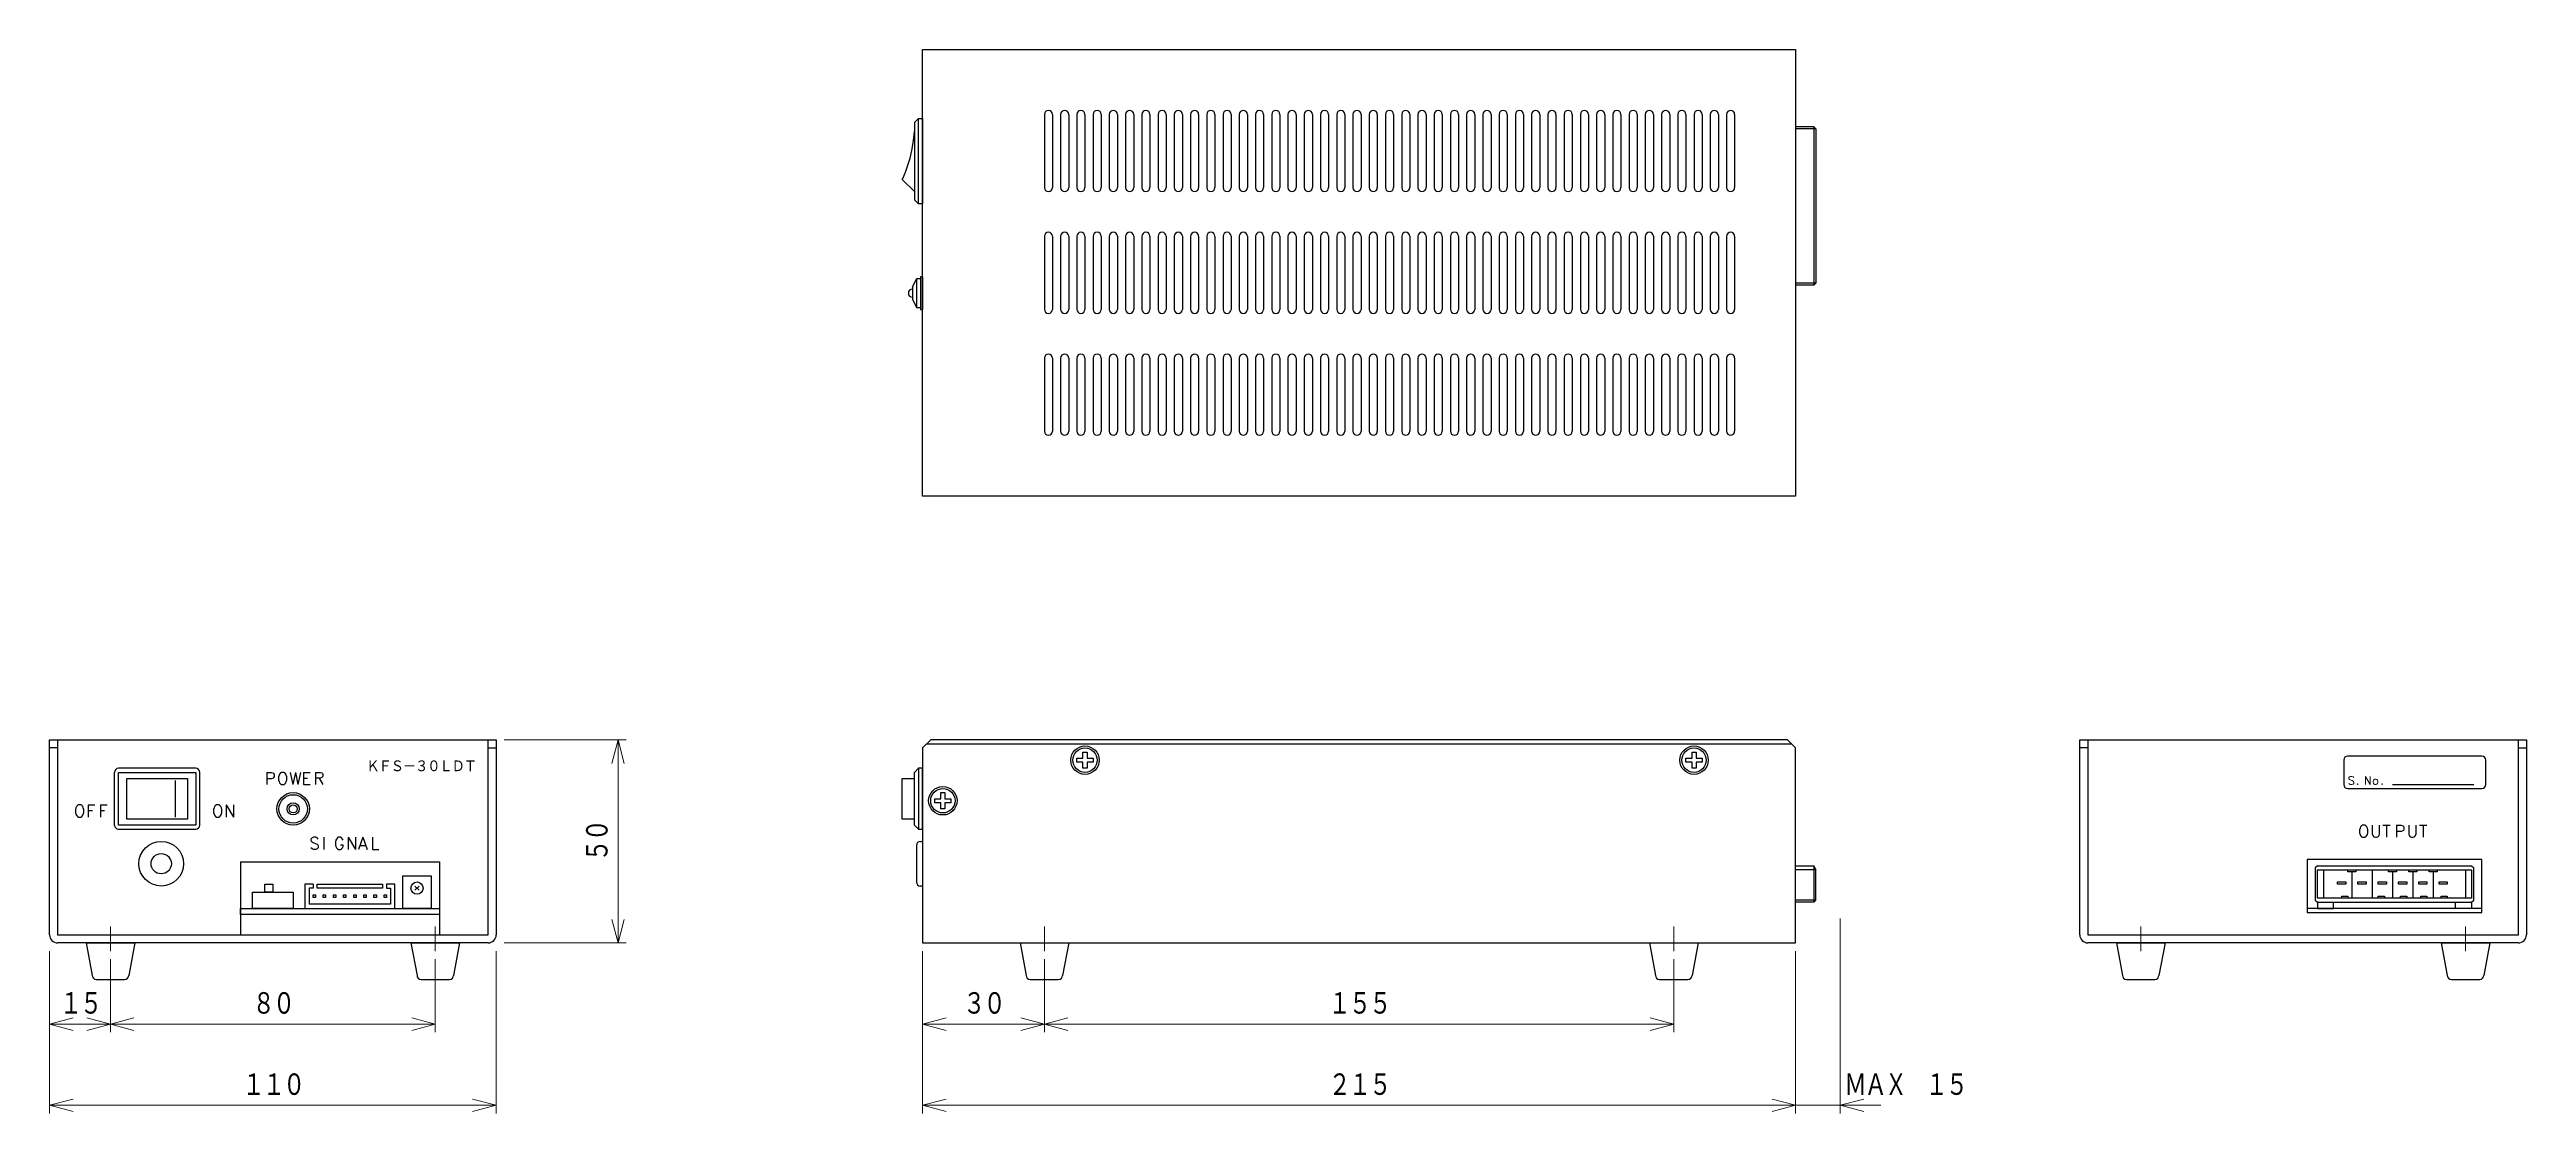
# Model space of a CAD drawing. Header units: millimetres. Extents: x 260 to 870, y 177 to 439.
import ezdxf

# ---------------------------------------------------------------- set-up
doc = ezdxf.new("R2010")
doc.units = ezdxf.units.MM
doc.layers.get('0').update_dxf_attribs({"lineweight": 30})
doc.layers.add('寸法', color=7, linetype='Continuous', lineweight=15)
doc.styles.add('BIGFONT', font='txt.shx', dxfattribs={"bigfont": 'bigfont'})
doc.styles.get("Standard").update_dxf_attribs({"font": 'txt', "bigfont": 'extfont2.shx'})

# ---------------------------------------------------------------- blocks, each defined once
blk = doc.blocks.new('A$C51D9303C')
for p, q in [((215, 222), (430, 222)), ((215, 220), (215, 222)), ((215, 114), (215, 220)), ((430, 222), (430, 220)), ((430, 220), (430, 114)), ((213, 204), (214, 205)), ((213, 204), (213, 185)), ((214, 184), (214, 205)), ((214, 205), (215, 205)), ((215, 205), (215, 184)), ((245, 206), (245, 188)), ((247, 206), (247, 188)), ((249, 206), (249, 188)), ((251, 206), (251, 188)), ((253, 206), (253, 188)), ((255, 206), (255, 188)), ((257, 206), (257, 188)), ((259, 206), (259, 188)), ((261, 206), (261, 188)), ((263, 206), (263, 188)), ((265, 206), (265, 188)), ((267, 206), (267, 188)), ((269, 206), (269, 188)), ((271, 206), (271, 188)), ((273, 206), (273, 188)), ((275, 206), (275, 188)), ((277, 206), (277, 188)), ((279, 206), (279, 188)), ((281, 206), (281, 188)), ((283, 206), (283, 188)), ((285, 206), (285, 188)), ((287, 206), (287, 188)), ((289, 206), (289, 188)), ((291, 206), (291, 188)), ((293, 206), (293, 188)), ((295, 206), (295, 188)), ((297, 206), (297, 188)), ((299, 206), (299, 188)), ((301, 206), (301, 188)), ((303, 206), (303, 188)), ((305, 206), (305, 188)), ((307, 206), (307, 188)), ((309, 206), (309, 188)), ((311, 206), (311, 188)), ((313, 206), (313, 188)), ((315, 206), (315, 188)), ((317, 206), (317, 188)), ((319, 206), (319, 188)), ((321, 206), (321, 188)), ((323, 206), (323, 188)), ((325, 206), (325, 188)), ((327, 206), (327, 188)), ((329, 206), (329, 188)), ((331, 206), (331, 188)), ((333, 206), (333, 188)), ((335, 206), (335, 188)), ((337, 206), (337, 188)), ((339, 206), (339, 188)), ((341, 206), (341, 188)), ((343, 206), (343, 188)), ((345, 206), (345, 188)), ((347, 206), (347, 188)), ((349, 206), (349, 188)), ((351, 206), (351, 188)), ((353, 206), (353, 188)), ((355, 206), (355, 188)), ((357, 206), (357, 188)), ((359, 206), (359, 188)), ((361, 206), (361, 188)), ((363, 206), (363, 188)), ((365, 206), (365, 188)), ((367, 206), (367, 188)), ((369, 206), (369, 188)), ((371, 206), (371, 188)), ((373, 206), (373, 188)), ((375, 206), (375, 188)), ((377, 206), (377, 188)), ((379, 206), (379, 188)), ((381, 206), (381, 188)), ((383, 206), (383, 188)), ((385, 206), (385, 188)), ((387, 206), (387, 188)), ((389, 206), (389, 188)), ((391, 206), (391, 188)), ((393, 206), (393, 188)), ((395, 206), (395, 188)), ((397, 206), (397, 188)), ((399, 206), (399, 188)), ((401, 206), (401, 188)), ((403, 206), (403, 188)), ((405, 206), (405, 188)), ((407, 206), (407, 188)), ((409, 206), (409, 188)), ((411, 206), (411, 188)), ((413, 206), (413, 188)), ((415, 206), (415, 188)), ((434.5, 203), (430, 203)), ((435, 202.5), (430, 202.5)), ((434.5, 203), (434.5, 164)), ((435, 202.5), (434.5, 203)), ((435, 202.5), (435, 164.5)), ((213, 187), (210, 190)), ((213, 185), (214, 184)), ((215, 184), (214, 184)), ((245, 176), (245, 158)), ((247, 176), (247, 158)), ((249, 176), (249, 158)), ((251, 176), (251, 158)), ((253, 176), (253, 158)), ((255, 176), (255, 158)), ((257, 176), (257, 158)), ((259, 176), (259, 158)), ((261, 176), (261, 158)), ((263, 176), (263, 158)), ((265, 176), (265, 158)), ((267, 176), (267, 158)), ((269, 176), (269, 158)), ((271, 176), (271, 158)), ((273, 176), (273, 158)), ((275, 176), (275, 158)), ((277, 176), (277, 158)), ((279, 176), (279, 158)), ((281, 176), (281, 158)), ((283, 176), (283, 158)), ((285, 176), (285, 158)), ((287, 176), (287, 158)), ((289, 176), (289, 158)), ((291, 176), (291, 158)), ((293, 176), (293, 158)), ((295, 176), (295, 158)), ((297, 176), (297, 158)), ((299, 176), (299, 158)), ((301, 176), (301, 158)), ((303, 176), (303, 158)), ((305, 176), (305, 158)), ((307, 176), (307, 158)), ((309, 176), (309, 158)), ((311, 176), (311, 158)), ((313, 176), (313, 158)), ((315, 176), (315, 158)), ((317, 176), (317, 158)), ((319, 176), (319, 158)), ((321, 176), (321, 158)), ((323, 176), (323, 158)), ((325, 176), (325, 158)), ((327, 176), (327, 158)), ((329, 176), (329, 158)), ((331, 176), (331, 158)), ((333, 176), (333, 158)), ((335, 176), (335, 158)), ((337, 176), (337, 158)), ((339, 176), (339, 158)), ((341, 176), (341, 158)), ((343, 176), (343, 158)), ((345, 176), (345, 158)), ((347, 176), (347, 158)), ((349, 176), (349, 158)), ((351, 176), (351, 158)), ((353, 176), (353, 158)), ((355, 176), (355, 158)), ((357, 176), (357, 158)), ((359, 176), (359, 158)), ((361, 176), (361, 158)), ((363, 176), (363, 158)), ((365, 176), (365, 158)), ((367, 176), (367, 158)), ((369, 176), (369, 158)), ((371, 176), (371, 158)), ((373, 176), (373, 158)), ((375, 176), (375, 158)), ((377, 176), (377, 158)), ((379, 176), (379, 158)), ((381, 176), (381, 158)), ((383, 176), (383, 158)), ((385, 176), (385, 158)), ((387, 176), (387, 158)), ((389, 176), (389, 158)), ((391, 176), (391, 158)), ((393, 176), (393, 158)), ((395, 176), (395, 158)), ((397, 176), (397, 158)), ((399, 176), (399, 158)), ((401, 176), (401, 158)), ((403, 176), (403, 158)), ((405, 176), (405, 158)), ((407, 176), (407, 158)), ((409, 176), (409, 158)), ((411, 176), (411, 158)), ((413, 176), (413, 158)), ((415, 176), (415, 158)), ((212.5, 163.5), (213.5, 165.5)), ((214.5, 165.5), (213.5, 165.5)), ((213.5, 165.5), (213.5, 158.5)), ((215, 166), (214.5, 166)), ((214.5, 166), (214.5, 158)), ((215, 166), (215, 158)), ((212.5, 163.5), (212.5, 160.5)), ((212.5, 160.5), (213.5, 158.5)), ((435, 164.5), (430, 164.5)), ((434.5, 164), (430, 164)), ((434.5, 164), (435, 164.5)), ((213.5, 158.5), (214.5, 158.5)), ((214.5, 158), (215, 158)), ((245, 146), (245, 128)), ((247, 146), (247, 128)), ((249, 146), (249, 128)), ((251, 146), (251, 128)), ((253, 146), (253, 128)), ((255, 146), (255, 128)), ((257, 146), (257, 128)), ((259, 146), (259, 128)), ((261, 146), (261, 128)), ((263, 146), (263, 128)), ((265, 146), (265, 128)), ((267, 146), (267, 128)), ((269, 146), (269, 128)), ((271, 146), (271, 128)), ((273, 146), (273, 128)), ((275, 146), (275, 128)), ((277, 146), (277, 128)), ((279, 146), (279, 128)), ((281, 146), (281, 128)), ((283, 146), (283, 128)), ((285, 146), (285, 128)), ((287, 146), (287, 128)), ((289, 146), (289, 128)), ((291, 146), (291, 128)), ((293, 146), (293, 128)), ((295, 146), (295, 128)), ((297, 146), (297, 128)), ((299, 146), (299, 128)), ((301, 146), (301, 128)), ((303, 146), (303, 128)), ((305, 146), (305, 128)), ((307, 146), (307, 128)), ((309, 146), (309, 128)), ((311, 146), (311, 128)), ((313, 146), (313, 128)), ((315, 146), (315, 128)), ((317, 146), (317, 128)), ((319, 146), (319, 128)), ((321, 146), (321, 128)), ((323, 146), (323, 128)), ((325, 146), (325, 128)), ((327, 146), (327, 128)), ((329, 146), (329, 128)), ((331, 146), (331, 128)), ((333, 146), (333, 128)), ((335, 146), (335, 128)), ((337, 146), (337, 128)), ((339, 146), (339, 128)), ((341, 146), (341, 128)), ((343, 146), (343, 128)), ((345, 146), (345, 128)), ((347, 146), (347, 128)), ((349, 146), (349, 128)), ((351, 146), (351, 128)), ((353, 146), (353, 128)), ((355, 146), (355, 128)), ((357, 146), (357, 128)), ((359, 146), (359, 128)), ((361, 146), (361, 128)), ((363, 146), (363, 128)), ((365, 146), (365, 128)), ((367, 146), (367, 128)), ((369, 146), (369, 128)), ((371, 146), (371, 128)), ((373, 146), (373, 128)), ((375, 146), (375, 128)), ((377, 146), (377, 128)), ((379, 146), (379, 128)), ((381, 146), (381, 128)), ((383, 146), (383, 128)), ((385, 146), (385, 128)), ((387, 146), (387, 128)), ((389, 146), (389, 128)), ((391, 146), (391, 128)), ((393, 146), (393, 128)), ((395, 146), (395, 128)), ((397, 146), (397, 128)), ((399, 146), (399, 128)), ((401, 146), (401, 128)), ((403, 146), (403, 128)), ((405, 146), (405, 128)), ((407, 146), (407, 128)), ((409, 146), (409, 128)), ((411, 146), (411, 128)), ((413, 146), (413, 128)), ((415, 146), (415, 128)), ((215, 112), (215, 114)), ((430, 112), (215, 112)), ((430, 114), (430, 112)), ((0, 4), (0, 52)), ((0, 52), (2, 52)), ((2, 50), (0, 50)), ((2, 52), (2, 4)), ((2, 52), (108, 52)), ((108, 52), (110, 52)), ((108, 4), (108, 52)), ((108, 50), (110, 50)), ((110, 52), (110, 4)), ((217, 52), (215, 50)), ((215, 50), (215, 2)), ((216, 51), (429, 51)), ((428, 52), (217, 52)), ((430, 50), (428, 52)), ((430, 2), (430, 50)), ((500, 4), (500, 52)), ((500, 52), (502, 52)), ((502, 50), (500, 50)), ((502, 52), (502, 4)), ((502, 52), (608, 52)), ((608, 4), (608, 52)), ((608, 52), (610, 52)), ((608, 50), (610, 50)), ((610, 52), (610, 4)), ((16, 31), (16, 44)), ((36, 45), (17, 45)), ((17, 31), (17, 44)), ((17, 44), (36, 44)), ((36, 44), (36, 31)), ((37, 31), (37, 44)), ((213, 44), (214, 45)), ((213, 31), (213, 44)), ((215, 45), (214, 45)), ((214, 45), (214, 30)), ((215, 30), (215, 45)), ((565, 47), (565, 41)), ((599, 48), (566, 48)), ((600, 41), (600, 47)), ((19, 32.5), (19, 42.5)), ((19, 42.5), (34, 42.5)), ((31, 33), (31, 42)), ((34, 42.5), (34, 32.5)), ((210, 32.5), (210, 42.5)), ((210, 42.5), (213, 42.5)), ((566, 40), (599, 40)), ((577, 41), (597, 41)), ((36, 31), (17, 31)), ((34, 32.5), (19, 32.5)), ((213, 32.5), (210, 32.5)), ((214, 30), (213, 31)), ((17, 30), (36, 30)), ((213.5, 26), (213.5, 17)), ((214, 30), (215, 30)), ((214.5, 27), (215, 27)), ((47, 22), (96, 22)), ((47, 22), (47, 4)), ((87, 10.5), (87, 18.5)), ((87, 18.5), (94, 18.5)), ((94, 18.5), (94, 10.5)), ((96, 22), (96, 4)), ((215, 22), (215, 11)), ((430, 21), (434.5, 21)), ((435, 20), (430, 20)), ((434.5, 21), (435, 20)), ((434.5, 21), (434.5, 12)), ((435, 12.5), (435, 20)), ((599, 22.5), (556, 22.5)), ((556, 22.5), (556, 9.5)), ((558.5, 21), (558, 20.5)), ((558, 20.5), (558, 12.5)), ((558.5, 21), (596.5, 21)), ((558.5, 20), (596.5, 20)), ((558.5, 13), (558.5, 20)), ((560, 20), (560, 13)), ((566, 20), (568, 20)), ((566, 19.5), (566, 20)), ((568, 19.5), (566, 19.5)), ((567, 19.5), (567, 13)), ((568, 20), (568, 19.5)), ((572, 20), (572, 13)), ((576, 20), (578, 20)), ((576, 19.5), (576, 20)), ((578, 19.5), (576, 19.5)), ((577, 19.5), (577, 13)), ((578, 20), (578, 19.5)), ((581, 20), (583, 20)), ((581, 19.5), (581, 20)), ((583, 19.5), (581, 19.5)), ((582, 19.5), (582, 13)), ((583, 20), (583, 19.5)), ((586, 20), (588, 20)), ((586, 19.5), (586, 20)), ((588, 19.5), (586, 19.5)), ((587, 19.5), (587, 13)), ((588, 20), (588, 19.5)), ((595, 20), (595, 13)), ((596.5, 21), (597, 20.5)), ((596.5, 20), (596.5, 13)), ((597, 12.5), (597, 20.5)), ((599, 9.5), (599, 22.5)), ((50, 14.5), (60, 14.5)), ((50, 10.5), (50, 14.5)), ((53, 16.5), (55, 16.5)), ((53, 14.5), (53, 16.5)), ((55, 14.5), (53, 14.5)), ((55, 16.5), (55, 14.5)), ((60, 14.5), (60, 10.5)), ((64.9, 16.5), (62.9, 16.5)), ((62.9, 16.5), (62.9, 10.5)), ((64.9, 15.5), (63.9, 15.5)), ((63.9, 15.5), (63.9, 11.5)), ((64.9, 16.5), (64.9, 15.5)), ((64.9, 13.2), (64.9, 13.8)), ((64.9, 13.8), (65.5, 13.8)), ((65.5, 13.2), (64.9, 13.2)), ((65.5, 13.8), (65.5, 13.2)), ((65.9, 15.5), (65.9, 16.5)), ((65.9, 16.5), (82, 16.5)), ((82, 15.5), (65.9, 15.5)), ((67.4, 13.2), (67.4, 13.8)), ((67.4, 13.8), (68, 13.8)), ((68, 13.2), (67.4, 13.2)), ((68, 13.8), (68, 13.2)), ((69.9, 13.2), (69.9, 13.8)), ((69.9, 13.8), (70.5, 13.8)), ((70.5, 13.2), (69.9, 13.2)), ((70.5, 13.8), (70.5, 13.2)), ((72.4, 13.2), (72.4, 13.8)), ((72.4, 13.8), (73, 13.8)), ((73, 13.2), (72.4, 13.2)), ((73, 13.8), (73, 13.2)), ((74.9, 13.2), (74.9, 13.8)), ((74.9, 13.8), (75.5, 13.8)), ((75.5, 13.2), (74.9, 13.2)), ((75.5, 13.8), (75.5, 13.2)), ((77.4, 13.2), (77.4, 13.8)), ((77.4, 13.8), (78, 13.8)), ((78, 13.2), (77.4, 13.2)), ((78, 13.8), (78, 13.2)), ((79.9, 13.2), (79.9, 13.8)), ((79.9, 13.8), (80.5, 13.8)), ((80.5, 13.2), (79.9, 13.2)), ((80.5, 13.8), (80.5, 13.2)), ((82, 16.5), (82, 15.5)), ((82.4, 13.2), (82.4, 13.8)), ((82.4, 13.8), (83, 13.8)), ((83, 13.2), (82.4, 13.2)), ((83, 16.5), (83, 15.5)), ((85, 16.5), (83, 16.5)), ((83, 15.5), (84, 15.5)), ((83, 13.8), (83, 13.2)), ((84, 15.5), (84, 11.5)), ((85, 10.5), (85, 16.5)), ((90, 16), (91, 15)), ((91, 16), (90, 15)), ((215, 16), (214.5, 16)), ((435, 12.5), (430, 12.5)), ((434.5, 12), (435, 12.5)), ((558, 12.5), (558.5, 12)), ((596.5, 13), (558.5, 13)), ((563.5, 17), (565.5, 17)), ((563.5, 16.5), (563.5, 17)), ((565.5, 16.5), (563.5, 16.5)), ((564.5, 13.5), (566, 13.5)), ((564.5, 13), (564.5, 13.5)), ((566, 13), (564.5, 13)), ((565.5, 17), (565.5, 16.5)), ((566, 13.5), (566, 13)), ((568.5, 17), (570.5, 17)), ((568.5, 16.5), (568.5, 17)), ((570.5, 16.5), (568.5, 16.5)), ((570.5, 17), (570.5, 16.5)), ((573.5, 17), (575.5, 17)), ((573.5, 16.5), (573.5, 17)), ((575.5, 16.5), (573.5, 16.5)), ((573.5, 13.5), (575, 13.5)), ((573.5, 13), (573.5, 13.5)), ((575, 13), (573.5, 13)), ((575, 13.5), (575, 13)), ((575.5, 17), (575.5, 16.5)), ((578.5, 17), (580.5, 17)), ((578.5, 16.5), (578.5, 17)), ((580.5, 16.5), (578.5, 16.5)), ((579, 13.5), (580.5, 13.5)), ((579, 13), (579, 13.5)), ((580.5, 13), (579, 13)), ((580.5, 17), (580.5, 16.5)), ((580.5, 13.5), (580.5, 13)), ((583.5, 17), (585.5, 17)), ((583.5, 16.5), (583.5, 17)), ((585.5, 16.5), (583.5, 16.5)), ((584, 13.5), (585.5, 13.5)), ((584, 13), (584, 13.5)), ((585.5, 13), (584, 13)), ((585.5, 17), (585.5, 16.5)), ((585.5, 13.5), (585.5, 13)), ((588.5, 17), (590.5, 17)), ((588.5, 16.5), (588.5, 17)), ((590.5, 16.5), (588.5, 16.5)), ((589, 13.5), (590.5, 13.5)), ((589, 13), (589, 13.5)), ((590.5, 13), (589, 13)), ((590.5, 17), (590.5, 16.5)), ((590.5, 13.5), (590.5, 13)), ((596.5, 12), (597, 12.5)), ((47, 10.5), (96, 10.5)), ((47, 9), (47, 10.5)), ((96, 9), (47, 9)), ((60, 10.5), (50, 10.5)), ((63, 10.5), (83, 10.5)), ((84, 11.5), (63.9, 11.5)), ((94, 10.5), (87, 10.5)), ((96, 10.5), (96, 9)), ((434.5, 12), (430, 12)), ((599, 10.5), (556, 10.5)), ((556, 9.5), (599, 9.5)), ((558.5, 12), (596.5, 12)), ((558.5, 12), (558.5, 10.5)), ((558.5, 10.5), (562.5, 10.5)), ((562.5, 10.5), (562.5, 12)), ((592.5, 10.5), (592.5, 12)), ((596.5, 10.5), (592.5, 10.5)), ((596.5, 12), (596.5, 10.5)), ((2, 4), (108, 4)), ((108, 2), (2, 2)), ((9, 2), (21, 2)), ((9, 2), (10.5, -6)), ((21, 2), (19.5, -6)), ((89, 2), (101, 2)), ((89, 2), (90.5, -6)), ((101, 2), (99.5, -6)), ((215, 2), (430, 2)), ((239, 2), (251, 2)), ((239, 2), (240.5, -6)), ((251, 2), (249.5, -6)), ((394, 2), (406, 2)), ((394, 2), (395.5, -6)), ((406, 2), (404.5, -6)), ((502, 4), (608, 4)), ((608, 2), (502, 2)), ((509, 2), (521, 2)), ((509, 2), (510.5, -6)), ((521, 2), (519.5, -6)), ((589, 2), (601, 2)), ((589, 2), (590.5, -6)), ((601, 2), (599.5, -6)), ((11.5, -7), (18.5, -7)), ((91.5, -7), (98.5, -7)), ((241.5, -7), (248.5, -7)), ((396.5, -7), (403.5, -7)), ((511.5, -7), (518.5, -7)), ((591.5, -7), (598.5, -7))]:
    blk.add_line(p, q)
for points in [[(210.01, 190), (210.11, 190.22), (210.8, 191.81), (211.41, 193.5), (211.94, 195.28), (212.37, 197.13), (212.71, 199.05), (212.96, 201.01), (213.03, 201.8)], [(254.5, 47.5), (254.5, 49), (255.5, 49), (255.5, 47.5), (257, 47.5), (257, 46.5), (255.5, 46.5), (255.5, 45), (254.5, 45), (254.5, 46.5), (253, 46.5), (253, 47.5), (254.5, 47.5)], [(404.5, 47.5), (404.5, 49), (405.5, 49), (405.5, 47.5), (407, 47.5), (407, 46.5), (405.5, 46.5), (405.5, 45), (404.5, 45), (404.5, 46.5), (403, 46.5), (403, 47.5), (404.5, 47.5)], [(219.5, 37.5), (219.5, 39), (220.5, 39), (220.5, 37.5), (222, 37.5), (222, 36.5), (220.5, 36.5), (220.5, 35), (219.5, 35), (219.5, 36.5), (218, 36.5), (218, 37.5), (219.5, 37.5)]]:
    blk.add_lwpolyline(points)
for centre, radius in [((255, 47), 3.5), ((255, 47), 3), ((405, 47), 3.5), ((405, 47), 3), ((60, 35), 4), ((60, 35), 3.5), ((220, 37), 3.5), ((220, 37), 3), ((60, 35), 1.5), ((60, 35), 1), ((27.5, 21.5), 5.5), ((27.5, 21.5), 2.5), ((90.5, 15.5), 1.5)]:
    blk.add_circle(centre, radius)
for centre, radius, start, end in [((246, 206), 1, 0, 180), ((250, 206), 1, 0, 180), ((254, 206), 1, 0, 180), ((258, 206), 1, 0, 180), ((262, 206), 1, 0, 180), ((266, 206), 1, 0, 180), ((270, 206), 1, 0, 180), ((274, 206), 1, 0, 180), ((278, 206), 1, 0, 180), ((282, 206), 1, 0, 180), ((286, 206), 1, 0, 180), ((290, 206), 1, 0, 180), ((294, 206), 1, 0, 180), ((298, 206), 1, 0, 180), ((302, 206), 1, 0, 180), ((306, 206), 1, 0, 180), ((310, 206), 1, 0, 180), ((314, 206), 1, 0, 180), ((318, 206), 1, 0, 180), ((322, 206), 1, 0, 180), ((326, 206), 1, 0, 180), ((330, 206), 1, 0, 180), ((334, 206), 1, 0, 180), ((338, 206), 1, 0, 180), ((342, 206), 1, 0, 180), ((346, 206), 1, 0, 180), ((350, 206), 1, 0, 180), ((354, 206), 1, 0, 180), ((358, 206), 1, 0, 180), ((362, 206), 1, 0, 180), ((366, 206), 1, 0, 180), ((370, 206), 1, 0, 180), ((374, 206), 1, 0, 180), ((378, 206), 1, 0, 180), ((382, 206), 1, 0, 180), ((386, 206), 1, 0, 180), ((390, 206), 1, 0, 180), ((394, 206), 1, 0, 180), ((398, 206), 1, 0, 180), ((402, 206), 1, 0, 180), ((406, 206), 1, 0, 180), ((410, 206), 1, 0, 180), ((414, 206), 1, 0, 180), ((246, 188), 1, 180, 0), ((250, 188), 1, 180, 0), ((254, 188), 1, 180, 0), ((258, 188), 1, 180, 0), ((262, 188), 1, 180, 0), ((266, 188), 1, 180, 0), ((270, 188), 1, 180, 0), ((274, 188), 1, 180, 0), ((278, 188), 1, 180, 0), ((282, 188), 1, 180, 0), ((286, 188), 1, 180, 0), ((290, 188), 1, 180, 0), ((294, 188), 1, 180, 0), ((298, 188), 1, 180, 0), ((302, 188), 1, 180, 0), ((306, 188), 1, 180, 0), ((310, 188), 1, 180, 0), ((314, 188), 1, 180, 0), ((318, 188), 1, 180, 0), ((322, 188), 1, 180, 0), ((326, 188), 1, 180, 0), ((330, 188), 1, 180, 0), ((334, 188), 1, 180, 0), ((338, 188), 1, 180, 0), ((342, 188), 1, 180, 0), ((346, 188), 1, 180, 0), ((350, 188), 1, 180, 0), ((354, 188), 1, 180, 0), ((358, 188), 1, 180, 0), ((362, 188), 1, 180, 0), ((366, 188), 1, 180, 0), ((370, 188), 1, 180, 0), ((374, 188), 1, 180, 0), ((378, 188), 1, 180, 0), ((382, 188), 1, 180, 0), ((386, 188), 1, 180, 0), ((390, 188), 1, 180, 0), ((394, 188), 1, 180, 0), ((398, 188), 1, 180, 0), ((402, 188), 1, 180, 0), ((406, 188), 1, 180, 0), ((410, 188), 1, 180, 0), ((414, 188), 1, 180, 0), ((246, 176), 1, 0, 180), ((250, 176), 1, 0, 180), ((254, 176), 1, 0, 180), ((258, 176), 1, 0, 180), ((262, 176), 1, 0, 180), ((266, 176), 1, 0, 180), ((270, 176), 1, 0, 180), ((274, 176), 1, 0, 180), ((278, 176), 1, 0, 180), ((282, 176), 1, 0, 180), ((286, 176), 1, 0, 180), ((290, 176), 1, 0, 180), ((294, 176), 1, 0, 180), ((298, 176), 1, 0, 180), ((302, 176), 1, 0, 180), ((306, 176), 1, 0, 180), ((310, 176), 1, 0, 180), ((314, 176), 1, 0, 180), ((318, 176), 1, 0, 180), ((322, 176), 1, 0, 180), ((326, 176), 1, 0, 180), ((330, 176), 1, 0, 180), ((334, 176), 1, 0, 180), ((338, 176), 1, 0, 180), ((342, 176), 1, 0, 180), ((346, 176), 1, 0, 180), ((350, 176), 1, 0, 180), ((354, 176), 1, 0, 180), ((358, 176), 1, 0, 180), ((362, 176), 1, 0, 180), ((366, 176), 1, 0, 180), ((370, 176), 1, 0, 180), ((374, 176), 1, 0, 180), ((378, 176), 1, 0, 180), ((382, 176), 1, 0, 180), ((386, 176), 1, 0, 180), ((390, 176), 1, 0, 180), ((394, 176), 1, 0, 180), ((398, 176), 1, 0, 180), ((402, 176), 1, 0, 180), ((406, 176), 1, 0, 180), ((410, 176), 1, 0, 180), ((414, 176), 1, 0, 180), ((212.5, 162), 1, 90, 270), ((246, 158), 1, 180, 0), ((250, 158), 1, 180, 0), ((254, 158), 1, 180, 0), ((258, 158), 1, 180, 0), ((262, 158), 1, 180, 0), ((266, 158), 1, 180, 0), ((270, 158), 1, 180, 0), ((274, 158), 1, 180, 0), ((278, 158), 1, 180, 0), ((282, 158), 1, 180, 0), ((286, 158), 1, 180, 0), ((290, 158), 1, 180, 0), ((294, 158), 1, 180, 0), ((298, 158), 1, 180, 0), ((302, 158), 1, 180, 0), ((306, 158), 1, 180, 0), ((310, 158), 1, 180, 0), ((314, 158), 1, 180, 0), ((318, 158), 1, 180, 0), ((322, 158), 1, 180, 0), ((326, 158), 1, 180, 0), ((330, 158), 1, 180, 0), ((334, 158), 1, 180, 0), ((338, 158), 1, 180, 0), ((342, 158), 1, 180, 0), ((346, 158), 1, 180, 0), ((350, 158), 1, 180, 0), ((354, 158), 1, 180, 0), ((358, 158), 1, 180, 0), ((362, 158), 1, 180, 0), ((366, 158), 1, 180, 0), ((370, 158), 1, 180, 0), ((374, 158), 1, 180, 0), ((378, 158), 1, 180, 0), ((382, 158), 1, 180, 0), ((386, 158), 1, 180, 0), ((390, 158), 1, 180, 0), ((394, 158), 1, 180, 0), ((398, 158), 1, 180, 0), ((402, 158), 1, 180, 0), ((406, 158), 1, 180, 0), ((410, 158), 1, 180, 0), ((414, 158), 1, 180, 0), ((246, 146), 1, 0, 180), ((250, 146), 1, 0, 180), ((254, 146), 1, 0, 180), ((258, 146), 1, 0, 180), ((262, 146), 1, 0, 180), ((266, 146), 1, 0, 180), ((270, 146), 1, 0, 180), ((274, 146), 1, 0, 180), ((278, 146), 1, 0, 180), ((282, 146), 1, 0, 180), ((286, 146), 1, 0, 180), ((290, 146), 1, 0, 180), ((294, 146), 1, 0, 180), ((298, 146), 1, 0, 180), ((302, 146), 1, 0, 180), ((306, 146), 1, 0, 180), ((310, 146), 1, 0, 180), ((314, 146), 1, 0, 180), ((318, 146), 1, 0, 180), ((322, 146), 1, 0, 180), ((326, 146), 1, 0, 180), ((330, 146), 1, 0, 180), ((334, 146), 1, 0, 180), ((338, 146), 1, 0, 180), ((342, 146), 1, 0, 180), ((346, 146), 1, 0, 180), ((350, 146), 1, 0, 180), ((354, 146), 1, 0, 180), ((358, 146), 1, 0, 180), ((362, 146), 1, 0, 180), ((366, 146), 1, 0, 180), ((370, 146), 1, 0, 180), ((374, 146), 1, 0, 180), ((378, 146), 1, 0, 180), ((382, 146), 1, 0, 180), ((386, 146), 1, 0, 180), ((390, 146), 1, 0, 180), ((394, 146), 1, 0, 180), ((398, 146), 1, 0, 180), ((402, 146), 1, 0, 180), ((406, 146), 1, 0, 180), ((410, 146), 1, 0, 180), ((414, 146), 1, 0, 180), ((246, 128), 1, 180, 0), ((250, 128), 1, 180, 0), ((254, 128), 1, 180, 0), ((258, 128), 1, 180, 0), ((262, 128), 1, 180, 0), ((266, 128), 1, 180, 0), ((270, 128), 1, 180, 0), ((274, 128), 1, 180, 0), ((278, 128), 1, 180, 0), ((282, 128), 1, 180, 0), ((286, 128), 1, 180, 0), ((290, 128), 1, 180, 0), ((294, 128), 1, 180, 0), ((298, 128), 1, 180, 0), ((302, 128), 1, 180, 0), ((306, 128), 1, 180, 0), ((310, 128), 1, 180, 0), ((314, 128), 1, 180, 0), ((318, 128), 1, 180, 0), ((322, 128), 1, 180, 0), ((326, 128), 1, 180, 0), ((330, 128), 1, 180, 0), ((334, 128), 1, 180, 0), ((338, 128), 1, 180, 0), ((342, 128), 1, 180, 0), ((346, 128), 1, 180, 0), ((350, 128), 1, 180, 0), ((354, 128), 1, 180, 0), ((358, 128), 1, 180, 0), ((362, 128), 1, 180, 0), ((366, 128), 1, 180, 0), ((370, 128), 1, 180, 0), ((374, 128), 1, 180, 0), ((378, 128), 1, 180, 0), ((382, 128), 1, 180, 0), ((386, 128), 1, 180, 0), ((390, 128), 1, 180, 0), ((394, 128), 1, 180, 0), ((398, 128), 1, 180, 0), ((402, 128), 1, 180, 0), ((406, 128), 1, 180, 0), ((410, 128), 1, 180, 0), ((414, 128), 1, 180, 0), ((17, 44), 1, 90, 180), ((36, 44), 1, 0, 90), ((566, 47), 1, 90, 180), ((599, 47), 1, 0, 90), ((566, 41), 1, 180, 270), ((599, 41), 1, 270, 0), ((17, 31), 1, 180, 270), ((36, 31), 1, 270, 0), ((214.5, 26), 1, 90, 180), ((214.5, 17), 1, 180, 270), ((2, 4), 2, 180, 270), ((108, 4), 2, 270, 0), ((502, 4), 2, 180, 270), ((608, 4), 2, 270, 0), ((11.5, -6), 1, 180, 270), ((18.5, -6), 1, 270, 0), ((91.5, -6), 1, 180, 270), ((98.5, -6), 1, 270, 0), ((241.5, -6), 1, 180, 270), ((248.5, -6), 1, 270, 0), ((396.5, -6), 1, 180, 270), ((403.5, -6), 1, 270, 0), ((511.5, -6), 1, 180, 270), ((518.5, -6), 1, 270, 0), ((591.5, -6), 1, 180, 270), ((598.5, -6), 1, 270, 0)]:
    blk.add_arc(centre, radius, start, end)
for s, height, p in [('P', 3, (53, 41)), ('O', 3, (56, 41)), ('W', 3, (59, 41)), ('E', 3, (62, 41)), ('R', 3, (65, 41)), ('S', 2, (566, 41)), ('N', 2, (570, 41)), ('.', 2, (568, 41)), ('o', 2, (572, 41)), ('.', 2, (574, 41)), ('O', 3, (6, 33)), ('F', 3, (9, 33)), ('F', 3, (12, 33)), ('O', 3, (40, 33)), ('N', 3, (43, 33)), ('O', 3, (568.5, 28)), ('U', 3, (571.5, 28)), ('T', 3, (574.5, 28)), ('P', 3, (577.5, 28)), ('U', 3, (580.5, 28)), ('T', 3, (583.5, 28)), ('S', 3, (64, 25)), ('I', 3, (67, 25)), ('G', 3, (70, 25)), ('N', 3, (73, 25)), ('A', 3, (76, 25)), ('L', 3, (79, 25))]:
    blk.add_text(s, height=height).set_placement(p)
at = {"style": 'BIGFONT'}
for s, p in [('Ｋ', (78, 44)), ('Ｆ', (81, 44)), ('Ｓ', (84, 44)), ('－', (87, 44)), ('３', (90, 44)), ('０', (93, 44)), ('Ｌ', (96, 44)), ('Ｄ', (99, 44)), ('Ｔ', (102, 44))]:
    blk.add_text(s, height=3, dxfattribs=at).set_placement(p)
blk = doc.blocks.new('A$C63CF1E69')
for p, q in [((142, 52), (112, 52)), ((140, 52), (138.4471, 46.2044)), ((140, 2), (140, 52)), ((141.5529, 46.2044), (140, 52)), ((138.4471, 7.7956), (140, 2)), ((140, 2), (141.5529, 7.7956)), ((441, -40), (441, 8)), ((0, 0), (0, -40)), ((15, 0), (15, 6)), ((95, 0), (95, 6)), ((110, -40), (110, 0)), ((112, 2), (142, 2)), ((215, 0), (215, -40)), ((245, 0), (245, 6)), ((400, 0), (400, 6)), ((430, -40), (430, 0)), ((515, 0), (515, 6)), ((595, 0), (595, 6)), ((15, -20), (15, -2)), ((95, -2), (95, -20)), ((245, -2), (245, -20)), ((400, -2), (400, -20)), ((5.7956, -16.4471), (0, -18)), ((0, -18), (15, -18)), ((0, -18), (5.7956, -19.5529)), ((15, -18), (9.2044, -16.4471)), ((9.2044, -19.5529), (15, -18)), ((20.7956, -16.4471), (15, -18)), ((15, -18), (95, -18)), ((15, -18), (20.7956, -19.5529)), ((95, -18), (89.2044, -16.4471)), ((89.2044, -19.5529), (95, -18)), ((220.7956, -16.4471), (215, -18)), ((215, -18), (245, -18)), ((215, -18), (220.7956, -19.5529)), ((245, -18), (239.2044, -16.4471)), ((239.2044, -19.5529), (245, -18)), ((250.7956, -16.4471), (245, -18)), ((245, -18), (400, -18)), ((245, -18), (250.7956, -19.5529)), ((400, -18), (394.2044, -16.4471)), ((394.2044, -19.5529), (400, -18)), ((5.7956, -36.4471), (0, -38)), ((110, -38), (104.2044, -36.4471)), ((220.7956, -36.4471), (215, -38)), ((430, -38), (424.2044, -36.4471)), ((446.7956, -36.4471), (441, -38)), ((0, -38), (110, -38)), ((0, -38), (5.7956, -39.5529)), ((104.2044, -39.5529), (110, -38)), ((215, -38), (430, -38)), ((215, -38), (220.7956, -39.5529)), ((424.2044, -39.5529), (430, -38)), ((430, -38), (441, -38)), ((441, -38), (451, -38)), ((441, -38), (446.7956, -39.5529))]:
    blk.add_line(p, q)
at = {"style": 'BIGFONT', "width": 0.833}
for s, p in [('０', (138, 27)), ('５', (138, 21.9999))]:
    blk.add_text(s, height=6, rotation=90, dxfattribs=at).set_placement(p)
for s, p in [('１', (2.4999, -16)), ('５', (7.5, -16)), ('８', (49.9999, -16)), ('０', (55, -16)), ('３', (224.9999, -16)), ('０', (230, -16)), ('１', (314.9999, -16)), ('５', (320, -16)), ('５', (325.0001, -16)), ('１', (47.4999, -36)), ('１', (52.5, -36)), ('０', (57.5001, -36)), ('２', (314.9999, -36)), ('１', (320, -36)), ('５', (325.0001, -36)), ('Ｍ', (442, -36)), ('Ａ', (447, -36)), ('Ｘ', (452, -36)), ('１', (462, -36)), ('５', (467, -36))]:
    blk.add_text(s, height=6, dxfattribs=at).set_placement(p)

msp = doc.modelspace()

# ---------------------------------------------------------------- block references
msp.add_blockref('A$C51D9303C', (260.48, 216.75))
at = {"layer": '寸法'}
msp.add_blockref('A$C63CF1E69', (260.48, 216.75), dxfattribs=at)

doc.saveas('drawing.dxf')
